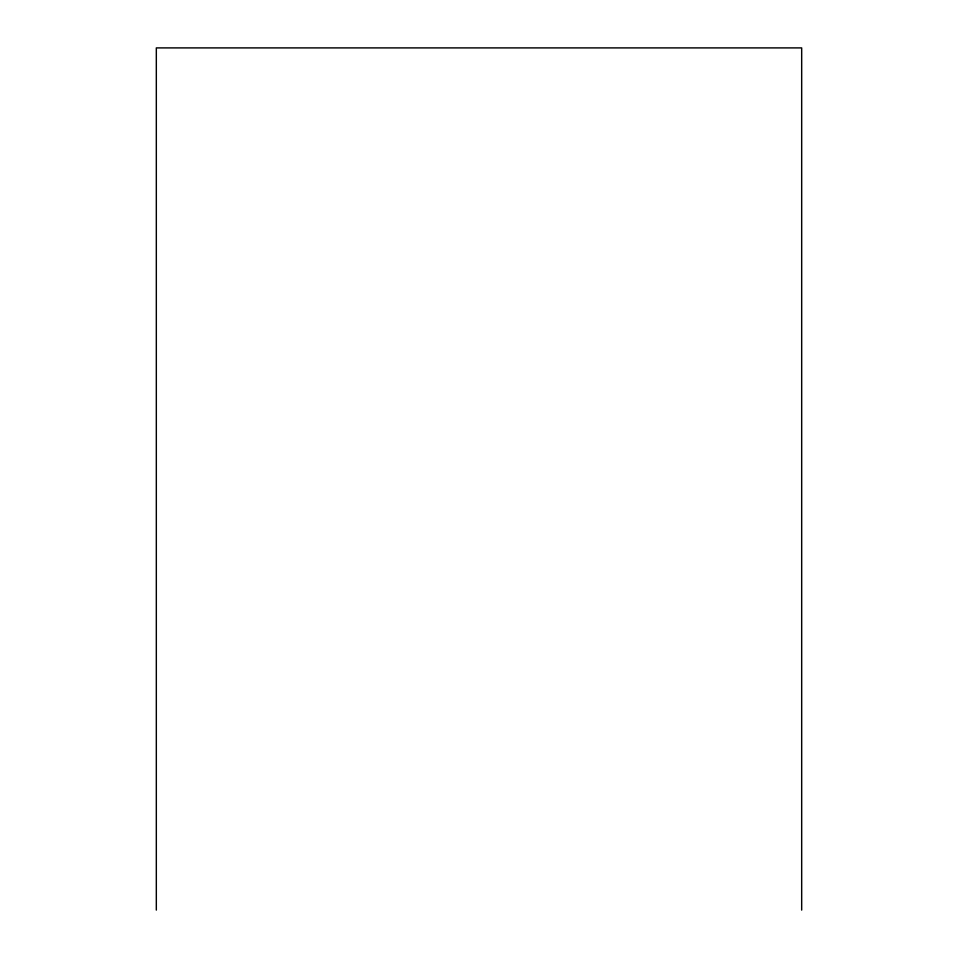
<?xml version="1.0" encoding="UTF-8"?>
<svg xmlns="http://www.w3.org/2000/svg" width="958" height="958" viewBox="0 0 958 958"><rect width="100%" height="100%" fill="white"/><g stroke="black" fill="none" stroke-linecap="round" stroke-linejoin="round"><path stroke-width="1.44" d="M801.678 910.1L801.678 47.9L156.322 47.9L156.322 910.1"/></g></svg>
